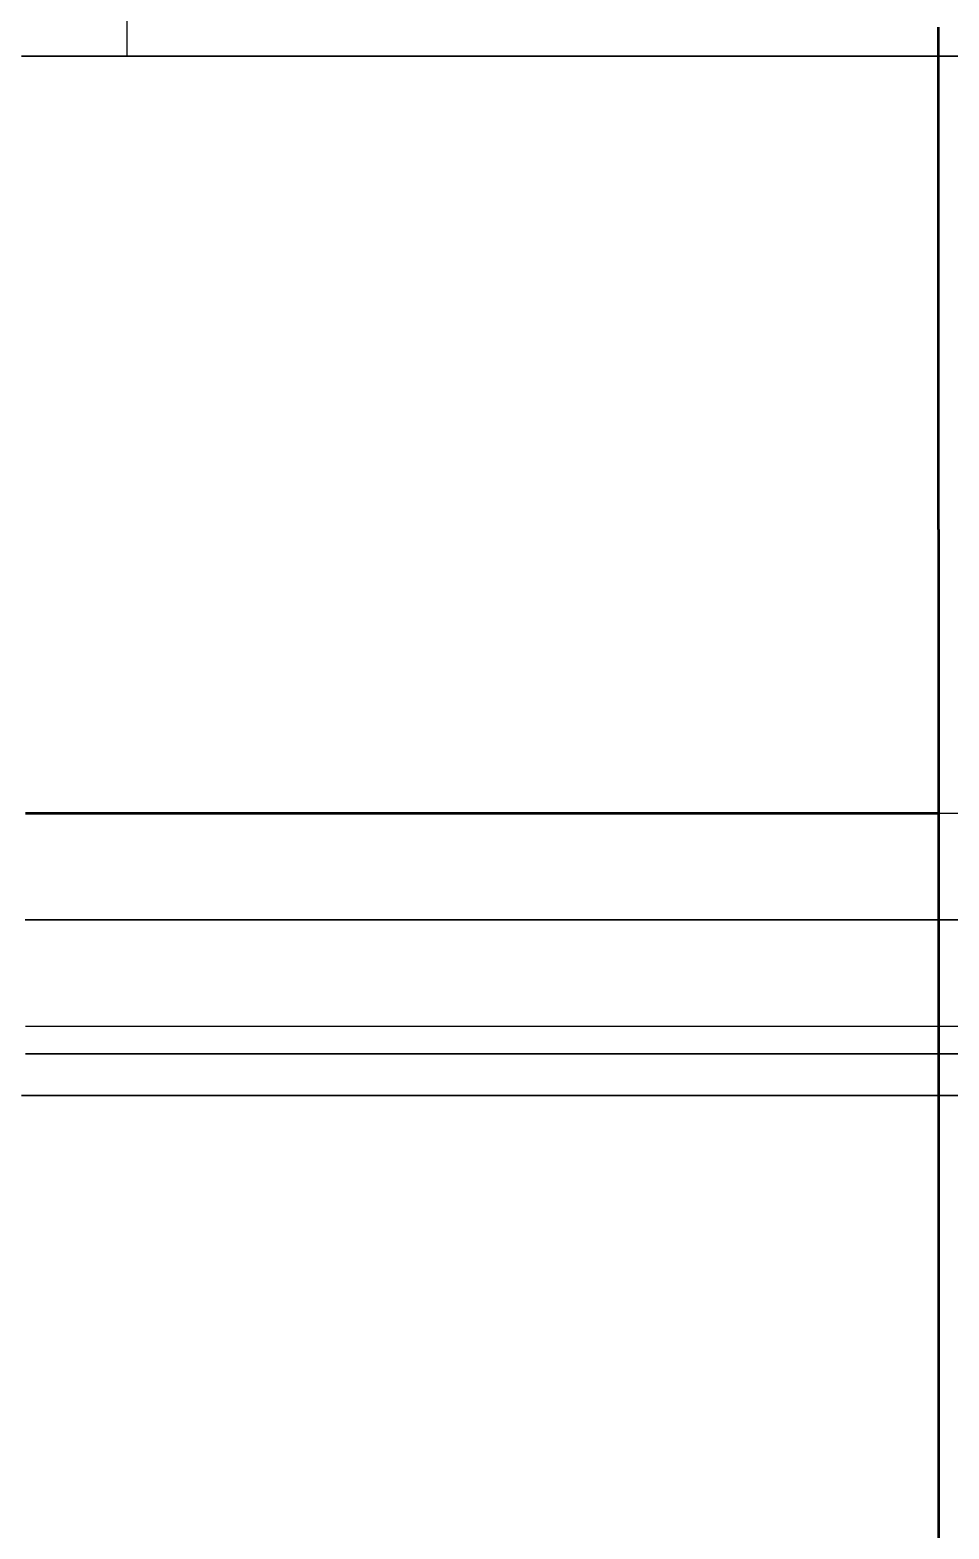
# Model space of a CAD drawing. Header units: millimetres. Extents: x 0 to 594, y 0 to 420.
# Drawn here: x 205.461 to 207.675, y 347.109 to 350.719 of the extents above; entities that cross this region are included whole.
import ezdxf

# ---------------------------------------------------------------- set-up
doc = ezdxf.new("R2010")
doc.units = ezdxf.units.MM
doc.linetypes.add('ISO02-TRAZOS', pattern=[3.75, 3, -0.75])
doc.layers.add('01-VISIBLE', color=7, linetype='CONTINUOUS', lineweight=50)
doc.layers.add('02-OCULTA', color=4, linetype='ISO02-TRAZOS', lineweight=25)

msp = doc.modelspace()

# ---------------------------------------------------------------- linework, layer by layer
at = {"layer": '01-VISIBLE'}
msp.add_line((207.6497, 349.5161), (207.6497, 339.195), dxfattribs=at)
for points in [[(207.6497, 349.5161), (207.6497, 349.5665), (207.6497, 349.6169), (207.6497, 349.6674), (207.6497, 349.7178), (207.6497, 349.7682), (207.6497, 349.8186), (207.6497, 349.869), (207.6497, 349.9195), (207.6497, 349.9699), (207.6497, 350.0203), (207.6497, 350.0707), (207.6497, 350.1211), (207.6497, 350.1716), (207.6497, 350.222), (207.6497, 350.2724), (207.6497, 350.3228), (207.6497, 350.3732), (207.6497, 350.4237), (207.6497, 350.4741), (207.6497, 350.5245), (207.6497, 350.5749), (207.6497, 350.6253), (207.6497, 350.6758), (207.6497, 350.7262)], [(207.6497, 348.8321), (207.5997, 348.8321), (207.5497, 348.8321), (207.4997, 348.8321), (207.4497, 348.8321), (207.3997, 348.8321), (207.3497, 348.8321), (207.2997, 348.8321), (207.2497, 348.8321), (207.1997, 348.8321), (207.1497, 348.8321), (207.0997, 348.8321), (207.0497, 348.8321), (206.9997, 348.8321), (206.9497, 348.8321), (206.8997, 348.8321), (206.8497, 348.8321), (206.7997, 348.8321), (206.7497, 348.8321), (206.6997, 348.8321), (206.6497, 348.8321), (206.5997, 348.8321), (206.5497, 348.8321), (206.4997, 348.8321), (206.4497, 348.8321), (206.3997, 348.8321), (206.3497, 348.8321), (206.2997, 348.8321), (206.2497, 348.8321), (206.1997, 348.8321), (206.1497, 348.8321), (206.0997, 348.8321), (206.0497, 348.8321), (205.9997, 348.8321), (205.9497, 348.8321), (205.8997, 348.8321), (205.8497, 348.8321), (205.7997, 348.8321), (205.7497, 348.8321), (205.6997, 348.8321), (205.6497, 348.8321), (205.5997, 348.8321), (205.5497, 348.8321), (205.4997, 348.8321), (205.4497, 348.8321)]]:
    msp.add_lwpolyline(points, dxfattribs=at)
at = {"layer": '02-OCULTA'}
msp.add_line((205.6947, 350.6561), (205.6947, 352.2761), dxfattribs=at)
for points in [[(207.6964, 350.6561), (207.6462, 350.6561), (207.5961, 350.6561), (207.546, 350.6561), (207.4958, 350.6561), (207.4457, 350.6561), (207.3955, 350.6561), (207.3454, 350.6561), (207.2953, 350.6561), (207.2451, 350.6561), (207.195, 350.6561), (207.1449, 350.6561), (207.0947, 350.6561), (207.0446, 350.6561), (206.9944, 350.6561), (206.9443, 350.6561), (206.8942, 350.6561), (206.844, 350.6561), (206.7939, 350.6561), (206.7437, 350.6561), (206.6936, 350.6561), (206.6435, 350.6561), (206.5933, 350.6561), (206.5432, 350.6561), (206.493, 350.6561), (206.4429, 350.6561), (206.3928, 350.6561), (206.3426, 350.6561), (206.2925, 350.6561), (206.2424, 350.6561), (206.1922, 350.6561), (206.1421, 350.6561), (206.0919, 350.6561), (206.0418, 350.6561), (205.9917, 350.6561), (205.9415, 350.6561), (205.8914, 350.6561), (205.8412, 350.6561), (205.7911, 350.6561), (205.741, 350.6561), (205.6908, 350.6561), (205.6407, 350.6561), (205.5905, 350.6561), (205.5404, 350.6561), (205.4903, 350.6561), (205.4401, 350.6561)], [(205.4401, 350.6561), (205.4903, 350.6561), (205.5404, 350.6561), (205.5905, 350.6561), (205.6407, 350.6561), (205.6908, 350.6561), (205.741, 350.6561), (205.7911, 350.6561), (205.8412, 350.6561), (205.8914, 350.6561), (205.9415, 350.6561), (205.9917, 350.6561), (206.0418, 350.6561), (206.0919, 350.6561), (206.1421, 350.6561), (206.1922, 350.6561), (206.2424, 350.6561), (206.2925, 350.6561), (206.3426, 350.6561), (206.3928, 350.6561), (206.4429, 350.6561), (206.493, 350.6561), (206.5432, 350.6561), (206.5933, 350.6561), (206.6435, 350.6561), (206.6936, 350.6561), (206.7437, 350.6561), (206.7939, 350.6561), (206.844, 350.6561), (206.8942, 350.6561), (206.9443, 350.6561), (206.9944, 350.6561), (207.0446, 350.6561), (207.0947, 350.6561), (207.1449, 350.6561), (207.195, 350.6561), (207.2451, 350.6561), (207.2953, 350.6561), (207.3454, 350.6561), (207.3955, 350.6561), (207.4457, 350.6561), (207.4958, 350.6561), (207.546, 350.6561), (207.5961, 350.6561), (207.6462, 350.6561), (207.6964, 350.6561)], [(207.6978, 350.6561), (207.6478, 350.6561), (207.5977, 350.6561), (207.5476, 350.6561), (207.4975, 350.6561), (207.4474, 350.6561), (207.3974, 350.6561), (207.3473, 350.6561), (207.2972, 350.6561), (207.2471, 350.6561), (207.1971, 350.6561), (207.147, 350.6561), (207.0969, 350.6561), (207.0468, 350.6561), (206.9967, 350.6561), (206.9467, 350.6561), (206.8966, 350.6561), (206.8465, 350.6561), (206.7964, 350.6561), (206.7464, 350.6561), (206.6963, 350.6561), (206.6462, 350.6561), (206.5961, 350.6561), (206.546, 350.6561), (206.496, 350.6561), (206.4459, 350.6561), (206.3958, 350.6561), (206.3457, 350.6561), (206.2957, 350.6561), (206.2456, 350.6561), (206.1955, 350.6561), (206.1454, 350.6561), (206.0953, 350.6561), (206.0453, 350.6561), (205.9952, 350.6561), (205.9451, 350.6561), (205.895, 350.6561), (205.8449, 350.6561), (205.7949, 350.6561), (205.7448, 350.6561), (205.6947, 350.6561)], [(205.6947, 350.6561), (205.7448, 350.6561), (205.7949, 350.6561), (205.8449, 350.6561), (205.895, 350.6561), (205.9451, 350.6561), (205.9952, 350.6561), (206.0453, 350.6561), (206.0953, 350.6561), (206.1454, 350.6561), (206.1955, 350.6561), (206.2456, 350.6561), (206.2957, 350.6561), (206.3457, 350.6561), (206.3958, 350.6561), (206.4459, 350.6561), (206.496, 350.6561), (206.546, 350.6561), (206.5961, 350.6561), (206.6462, 350.6561), (206.6963, 350.6561), (206.7464, 350.6561), (206.7964, 350.6561), (206.8465, 350.6561), (206.8966, 350.6561), (206.9467, 350.6561), (206.9967, 350.6561), (207.0468, 350.6561), (207.0969, 350.6561), (207.147, 350.6561), (207.1971, 350.6561), (207.2471, 350.6561), (207.2972, 350.6561), (207.3473, 350.6561), (207.3974, 350.6561), (207.4474, 350.6561), (207.4975, 350.6561), (207.5476, 350.6561), (207.5977, 350.6561), (207.6478, 350.6561), (207.6978, 350.6561)], [(207.6997, 348.8321), (207.6497, 348.8321), (207.5997, 348.8321), (207.5497, 348.8321), (207.4997, 348.8321), (207.4497, 348.8321), (207.3997, 348.8321), (207.3497, 348.8321), (207.2997, 348.8321), (207.2497, 348.8321), (207.1997, 348.8321), (207.1497, 348.8321), (207.0997, 348.8321), (207.0497, 348.8321), (206.9997, 348.8321), (206.9497, 348.8321), (206.8997, 348.8321), (206.8497, 348.8321), (206.7997, 348.8321), (206.7497, 348.8321), (206.6997, 348.8321), (206.6497, 348.8321), (206.5997, 348.8321), (206.5497, 348.8321), (206.4997, 348.8321), (206.4497, 348.8321), (206.3997, 348.8321), (206.3497, 348.8321), (206.2997, 348.8321), (206.2497, 348.8321), (206.1997, 348.8321), (206.1497, 348.8321), (206.0997, 348.8321), (206.0497, 348.8321), (205.9997, 348.8321), (205.9497, 348.8321), (205.8997, 348.8321), (205.8497, 348.8321), (205.7997, 348.8321), (205.7497, 348.8321), (205.6997, 348.8321), (205.6497, 348.8321), (205.5997, 348.8321), (205.5497, 348.8321), (205.4997, 348.8321), (205.4497, 348.8321)], [(207.7007, 348.8321), (207.6497, 348.8321)], [(207.6994, 348.5761), (207.6494, 348.5761), (207.5994, 348.5761), (207.5494, 348.5761), (207.4994, 348.5761), (207.4494, 348.5761), (207.3993, 348.5761), (207.3493, 348.5761), (207.2993, 348.5761), (207.2493, 348.5761), (207.1993, 348.5761), (207.1493, 348.5761), (207.0993, 348.5761), (207.0493, 348.5761), (206.9992, 348.5761), (206.9492, 348.5761), (206.8992, 348.5761), (206.8492, 348.5761), (206.7992, 348.5761), (206.7492, 348.5761), (206.6992, 348.5761), (206.6492, 348.5761), (206.5991, 348.5761), (206.5491, 348.5761), (206.4991, 348.5761), (206.4491, 348.5761), (206.3991, 348.5761), (206.3491, 348.5761), (206.2991, 348.5761), (206.2491, 348.5761), (206.199, 348.5761), (206.149, 348.5761), (206.099, 348.5761), (206.049, 348.5761), (205.999, 348.5761), (205.949, 348.5761), (205.899, 348.5761), (205.849, 348.5761), (205.7989, 348.5761), (205.7489, 348.5761), (205.6989, 348.5761), (205.6489, 348.5761), (205.5989, 348.5761), (205.5489, 348.5761), (205.4989, 348.5761), (205.4489, 348.5761)], [(205.4489, 348.5761), (205.4989, 348.5761), (205.5489, 348.5761), (205.5989, 348.5761), (205.6489, 348.5761), (205.6989, 348.5761), (205.7489, 348.5761), (205.7989, 348.5761), (205.849, 348.5761), (205.899, 348.5761), (205.949, 348.5761), (205.999, 348.5761), (206.049, 348.5761), (206.099, 348.5761), (206.149, 348.5761), (206.199, 348.5761), (206.2491, 348.5761), (206.2991, 348.5761), (206.3491, 348.5761), (206.3991, 348.5761), (206.4491, 348.5761), (206.4991, 348.5761), (206.5491, 348.5761), (206.5991, 348.5761), (206.6492, 348.5761), (206.6992, 348.5761), (206.7492, 348.5761), (206.7992, 348.5761), (206.8492, 348.5761), (206.8992, 348.5761), (206.9492, 348.5761), (206.9992, 348.5761), (207.0493, 348.5761), (207.0993, 348.5761), (207.1493, 348.5761), (207.1993, 348.5761), (207.2493, 348.5761), (207.2993, 348.5761), (207.3493, 348.5761), (207.3993, 348.5761), (207.4494, 348.5761), (207.4994, 348.5761), (207.5494, 348.5761), (207.5994, 348.5761), (207.6494, 348.5761), (207.6994, 348.5761)], [(207.6997, 348.5761), (207.6497, 348.5761), (207.5997, 348.5761), (207.5497, 348.5761), (207.4997, 348.5761), (207.4497, 348.5761), (207.3997, 348.5761), (207.3497, 348.5761), (207.2997, 348.5761), (207.2497, 348.5761), (207.1997, 348.5761), (207.1497, 348.5761), (207.0997, 348.5761), (207.0497, 348.5761), (206.9997, 348.5761), (206.9497, 348.5761), (206.8997, 348.5761), (206.8497, 348.5761), (206.7997, 348.5761), (206.7497, 348.5761), (206.6997, 348.5761), (206.6497, 348.5761), (206.5997, 348.5761), (206.5497, 348.5761), (206.4997, 348.5761), (206.4497, 348.5761), (206.3997, 348.5761), (206.3497, 348.5761), (206.2997, 348.5761), (206.2497, 348.5761), (206.1997, 348.5761), (206.1497, 348.5761), (206.0997, 348.5761), (206.0497, 348.5761), (205.9997, 348.5761), (205.9497, 348.5761), (205.8997, 348.5761), (205.8497, 348.5761), (205.7997, 348.5761), (205.7497, 348.5761), (205.6997, 348.5761), (205.6497, 348.5761), (205.5997, 348.5761), (205.5497, 348.5761), (205.4997, 348.5761), (205.4497, 348.5761)], [(205.4497, 348.5761), (205.4997, 348.5761), (205.5497, 348.5761), (205.5997, 348.5761), (205.6497, 348.5761), (205.6997, 348.5761), (205.7497, 348.5761), (205.7997, 348.5761), (205.8497, 348.5761), (205.8997, 348.5761), (205.9497, 348.5761), (205.9997, 348.5761), (206.0497, 348.5761), (206.0997, 348.5761), (206.1497, 348.5761), (206.1997, 348.5761), (206.2497, 348.5761), (206.2997, 348.5761), (206.3497, 348.5761), (206.3997, 348.5761), (206.4497, 348.5761), (206.4997, 348.5761), (206.5497, 348.5761), (206.5997, 348.5761), (206.6497, 348.5761), (206.6997, 348.5761), (206.7497, 348.5761), (206.7997, 348.5761), (206.8497, 348.5761), (206.8997, 348.5761), (206.9497, 348.5761), (206.9997, 348.5761), (207.0497, 348.5761), (207.0997, 348.5761), (207.1497, 348.5761), (207.1997, 348.5761), (207.2497, 348.5761), (207.2997, 348.5761), (207.3497, 348.5761), (207.3997, 348.5761), (207.4497, 348.5761), (207.4997, 348.5761), (207.5497, 348.5761), (207.5997, 348.5761), (207.6497, 348.5761), (207.6997, 348.5761)], [(207.6997, 348.5761), (207.6497, 348.5761), (207.5997, 348.5761), (207.5497, 348.5761), (207.4997, 348.5761), (207.4497, 348.5761), (207.3997, 348.5761), (207.3497, 348.5761), (207.2997, 348.5761), (207.2497, 348.5761), (207.1997, 348.5761), (207.1497, 348.5761), (207.0997, 348.5761), (207.0497, 348.5761), (206.9997, 348.5761), (206.9497, 348.5761), (206.8997, 348.5761), (206.8497, 348.5761), (206.7997, 348.5761), (206.7497, 348.5761), (206.6997, 348.5761), (206.6497, 348.5761), (206.5997, 348.5761), (206.5497, 348.5761), (206.4997, 348.5761), (206.4497, 348.5761), (206.3997, 348.5761), (206.3497, 348.5761), (206.2997, 348.5761), (206.2497, 348.5761), (206.1997, 348.5761), (206.1497, 348.5761), (206.0997, 348.5761), (206.0497, 348.5761), (205.9997, 348.5761), (205.9497, 348.5761), (205.8997, 348.5761), (205.8497, 348.5761), (205.7997, 348.5761), (205.7497, 348.5761), (205.6997, 348.5761), (205.6497, 348.5761), (205.5997, 348.5761), (205.5497, 348.5761), (205.4997, 348.5761), (205.4497, 348.5761)], [(205.4497, 348.5761), (205.4997, 348.5761), (205.5497, 348.5761), (205.5997, 348.5761), (205.6497, 348.5761), (205.6997, 348.5761), (205.7497, 348.5761), (205.7997, 348.5761), (205.8497, 348.5761), (205.8997, 348.5761), (205.9497, 348.5761), (205.9997, 348.5761), (206.0497, 348.5761), (206.0997, 348.5761), (206.1497, 348.5761), (206.1997, 348.5761), (206.2497, 348.5761), (206.2997, 348.5761), (206.3497, 348.5761), (206.3997, 348.5761), (206.4497, 348.5761), (206.4997, 348.5761), (206.5497, 348.5761), (206.5997, 348.5761), (206.6497, 348.5761), (206.6997, 348.5761), (206.7497, 348.5761), (206.7997, 348.5761), (206.8497, 348.5761), (206.8997, 348.5761), (206.9497, 348.5761), (206.9997, 348.5761), (207.0497, 348.5761), (207.0997, 348.5761), (207.1497, 348.5761), (207.1997, 348.5761), (207.2497, 348.5761), (207.2997, 348.5761), (207.3497, 348.5761), (207.3997, 348.5761), (207.4497, 348.5761), (207.4997, 348.5761), (207.5497, 348.5761), (207.5997, 348.5761), (207.6497, 348.5761), (207.6997, 348.5761)], [(205.4497, 348.3201), (205.4997, 348.3201), (205.5497, 348.3201), (205.5997, 348.3201), (205.6497, 348.3201), (205.6997, 348.3201), (205.7497, 348.3201), (205.7997, 348.3201), (205.8497, 348.3201), (205.8997, 348.3201), (205.9497, 348.3201), (205.9997, 348.3201), (206.0497, 348.3201), (206.0997, 348.3201), (206.1497, 348.3201), (206.1997, 348.3201), (206.2497, 348.3201), (206.2997, 348.3201), (206.3497, 348.3201), (206.3997, 348.3201), (206.4497, 348.3201), (206.4997, 348.3201), (206.5497, 348.3201), (206.5997, 348.3201), (206.6497, 348.3201), (206.6997, 348.3201), (206.7497, 348.3201), (206.7997, 348.3201), (206.8497, 348.3201), (206.8997, 348.3201), (206.9497, 348.3201), (206.9997, 348.3201), (207.0497, 348.3201), (207.0997, 348.3201), (207.1497, 348.3201), (207.1997, 348.3201), (207.2497, 348.3201), (207.2997, 348.3201), (207.3497, 348.3201), (207.3997, 348.3201), (207.4497, 348.3201), (207.4997, 348.3201), (207.5497, 348.3201), (207.5997, 348.3201), (207.6497, 348.3201), (207.6997, 348.3201)], [(205.4497, 348.3201), (205.4997, 348.3201), (205.5497, 348.3201), (205.5997, 348.3201), (205.6497, 348.3201), (205.6997, 348.3201), (205.7497, 348.3201), (205.7997, 348.3201), (205.8497, 348.3201), (205.8997, 348.3201), (205.9497, 348.3201), (205.9997, 348.3201), (206.0497, 348.3201), (206.0997, 348.3201), (206.1497, 348.3201), (206.1997, 348.3201), (206.2497, 348.3201), (206.2997, 348.3201), (206.3497, 348.3201), (206.3997, 348.3201), (206.4497, 348.3201), (206.4997, 348.3201), (206.5497, 348.3201), (206.5997, 348.3201), (206.6497, 348.3201), (206.6997, 348.3201), (206.7497, 348.3201), (206.7997, 348.3201), (206.8497, 348.3201), (206.8997, 348.3201), (206.9497, 348.3201), (206.9997, 348.3201), (207.0497, 348.3201), (207.0997, 348.3201), (207.1497, 348.3201), (207.1997, 348.3201), (207.2497, 348.3201), (207.2997, 348.3201), (207.3497, 348.3201), (207.3997, 348.3201), (207.4497, 348.3201), (207.4997, 348.3201), (207.5497, 348.3201), (207.5997, 348.3201), (207.6497, 348.3201), (207.6997, 348.3201)], [(207.6997, 348.2533), (207.6497, 348.2533), (207.5997, 348.2533), (207.5497, 348.2533), (207.4997, 348.2533), (207.4497, 348.2533), (207.3997, 348.2533), (207.3497, 348.2533), (207.2997, 348.2533), (207.2497, 348.2533), (207.1997, 348.2533), (207.1497, 348.2533), (207.0997, 348.2533), (207.0497, 348.2533), (206.9997, 348.2533), (206.9497, 348.2533), (206.8997, 348.2533), (206.8497, 348.2533), (206.7997, 348.2533), (206.7497, 348.2533), (206.6997, 348.2533), (206.6497, 348.2533), (206.5997, 348.2533), (206.5497, 348.2533), (206.4997, 348.2533), (206.4497, 348.2533), (206.3997, 348.2533), (206.3497, 348.2533), (206.2997, 348.2533), (206.2497, 348.2533), (206.1997, 348.2533), (206.1497, 348.2533), (206.0997, 348.2533), (206.0497, 348.2533), (205.9997, 348.2533), (205.9497, 348.2533), (205.8997, 348.2533), (205.8497, 348.2533), (205.7997, 348.2533), (205.7497, 348.2533), (205.6997, 348.2533), (205.6497, 348.2533), (205.5997, 348.2533), (205.5497, 348.2533), (205.4997, 348.2533), (205.4497, 348.2533)], [(205.4497, 348.2533), (205.4997, 348.2533), (205.5497, 348.2533), (205.5997, 348.2533), (205.6497, 348.2533), (205.6997, 348.2533), (205.7497, 348.2533), (205.7997, 348.2533), (205.8497, 348.2533), (205.8997, 348.2533), (205.9497, 348.2533), (205.9997, 348.2533), (206.0497, 348.2533), (206.0997, 348.2533), (206.1497, 348.2533), (206.1997, 348.2533), (206.2497, 348.2533), (206.2997, 348.2533), (206.3497, 348.2533), (206.3997, 348.2533), (206.4497, 348.2533), (206.4997, 348.2533), (206.5497, 348.2533), (206.5997, 348.2533), (206.6497, 348.2533), (206.6997, 348.2533), (206.7497, 348.2533), (206.7997, 348.2533), (206.8497, 348.2533), (206.8997, 348.2533), (206.9497, 348.2533), (206.9997, 348.2533), (207.0497, 348.2533), (207.0997, 348.2533), (207.1497, 348.2533), (207.1997, 348.2533), (207.2497, 348.2533), (207.2997, 348.2533), (207.3497, 348.2533), (207.3997, 348.2533), (207.4497, 348.2533), (207.4997, 348.2533), (207.5497, 348.2533), (207.5997, 348.2533), (207.6497, 348.2533), (207.6997, 348.2533)], [(207.6964, 348.1533), (207.6462, 348.1533), (207.5961, 348.1533), (207.546, 348.1533), (207.4958, 348.1533), (207.4457, 348.1533), (207.3955, 348.1533), (207.3454, 348.1533), (207.2953, 348.1533), (207.2451, 348.1533), (207.195, 348.1533), (207.1449, 348.1533), (207.0947, 348.1533), (207.0446, 348.1533), (206.9944, 348.1533), (206.9443, 348.1533), (206.8942, 348.1533), (206.844, 348.1533), (206.7939, 348.1533), (206.7437, 348.1533), (206.6936, 348.1533), (206.6435, 348.1533), (206.5933, 348.1533), (206.5432, 348.1533), (206.493, 348.1533), (206.4429, 348.1533), (206.3928, 348.1533), (206.3426, 348.1533), (206.2925, 348.1533), (206.2424, 348.1533), (206.1922, 348.1533), (206.1421, 348.1533), (206.0919, 348.1533), (206.0418, 348.1533), (205.9917, 348.1533), (205.9415, 348.1533), (205.8914, 348.1533), (205.8412, 348.1533), (205.7911, 348.1533), (205.741, 348.1533), (205.6908, 348.1533), (205.6407, 348.1533), (205.5905, 348.1533), (205.5404, 348.1533), (205.4903, 348.1533), (205.4401, 348.1533)], [(205.4401, 348.1533), (205.4903, 348.1533), (205.5404, 348.1533), (205.5905, 348.1533), (205.6407, 348.1533), (205.6908, 348.1533), (205.741, 348.1533), (205.7911, 348.1533), (205.8412, 348.1533), (205.8914, 348.1533), (205.9415, 348.1533), (205.9917, 348.1533), (206.0418, 348.1533), (206.0919, 348.1533), (206.1421, 348.1533), (206.1922, 348.1533), (206.2424, 348.1533), (206.2925, 348.1533), (206.3426, 348.1533), (206.3928, 348.1533), (206.4429, 348.1533), (206.493, 348.1533), (206.5432, 348.1533), (206.5933, 348.1533), (206.6435, 348.1533), (206.6936, 348.1533), (206.7437, 348.1533), (206.7939, 348.1533), (206.844, 348.1533), (206.8942, 348.1533), (206.9443, 348.1533), (206.9944, 348.1533), (207.0446, 348.1533), (207.0947, 348.1533), (207.1449, 348.1533), (207.195, 348.1533), (207.2451, 348.1533), (207.2953, 348.1533), (207.3454, 348.1533), (207.3955, 348.1533), (207.4457, 348.1533), (207.4958, 348.1533), (207.546, 348.1533), (207.5961, 348.1533), (207.6462, 348.1533), (207.6964, 348.1533)], [(207.6994, 348.1533), (207.6494, 348.1533), (207.5994, 348.1533), (207.5494, 348.1533), (207.4994, 348.1533), (207.4494, 348.1533), (207.3993, 348.1533), (207.3493, 348.1533), (207.2993, 348.1533), (207.2493, 348.1533), (207.1993, 348.1533), (207.1493, 348.1533), (207.0993, 348.1533), (207.0493, 348.1533), (206.9992, 348.1533), (206.9492, 348.1533), (206.8992, 348.1533), (206.8492, 348.1533), (206.7992, 348.1533), (206.7492, 348.1533), (206.6992, 348.1533), (206.6492, 348.1533), (206.5991, 348.1533), (206.5491, 348.1533), (206.4991, 348.1533), (206.4491, 348.1533), (206.3991, 348.1533), (206.3491, 348.1533), (206.2991, 348.1533), (206.2491, 348.1533), (206.199, 348.1533), (206.149, 348.1533), (206.099, 348.1533), (206.049, 348.1533), (205.999, 348.1533), (205.949, 348.1533), (205.899, 348.1533), (205.849, 348.1533), (205.7989, 348.1533), (205.7489, 348.1533), (205.6989, 348.1533), (205.6489, 348.1533), (205.5989, 348.1533), (205.5489, 348.1533), (205.4989, 348.1533), (205.4489, 348.1533)], [(205.4489, 348.1533), (205.4989, 348.1533), (205.5489, 348.1533), (205.5989, 348.1533), (205.6489, 348.1533), (205.6989, 348.1533), (205.7489, 348.1533), (205.7989, 348.1533), (205.849, 348.1533), (205.899, 348.1533), (205.949, 348.1533), (205.999, 348.1533), (206.049, 348.1533), (206.099, 348.1533), (206.149, 348.1533), (206.199, 348.1533), (206.2491, 348.1533), (206.2991, 348.1533), (206.3491, 348.1533), (206.3991, 348.1533), (206.4491, 348.1533), (206.4991, 348.1533), (206.5491, 348.1533), (206.5991, 348.1533), (206.6492, 348.1533), (206.6992, 348.1533), (206.7492, 348.1533), (206.7992, 348.1533), (206.8492, 348.1533), (206.8992, 348.1533), (206.9492, 348.1533), (206.9992, 348.1533), (207.0493, 348.1533), (207.0993, 348.1533), (207.1493, 348.1533), (207.1993, 348.1533), (207.2493, 348.1533), (207.2993, 348.1533), (207.3493, 348.1533), (207.3993, 348.1533), (207.4494, 348.1533), (207.4994, 348.1533), (207.5494, 348.1533), (207.5994, 348.1533), (207.6494, 348.1533), (207.6994, 348.1533)]]:
    msp.add_lwpolyline(points, dxfattribs=at)

doc.saveas('drawing.dxf')
